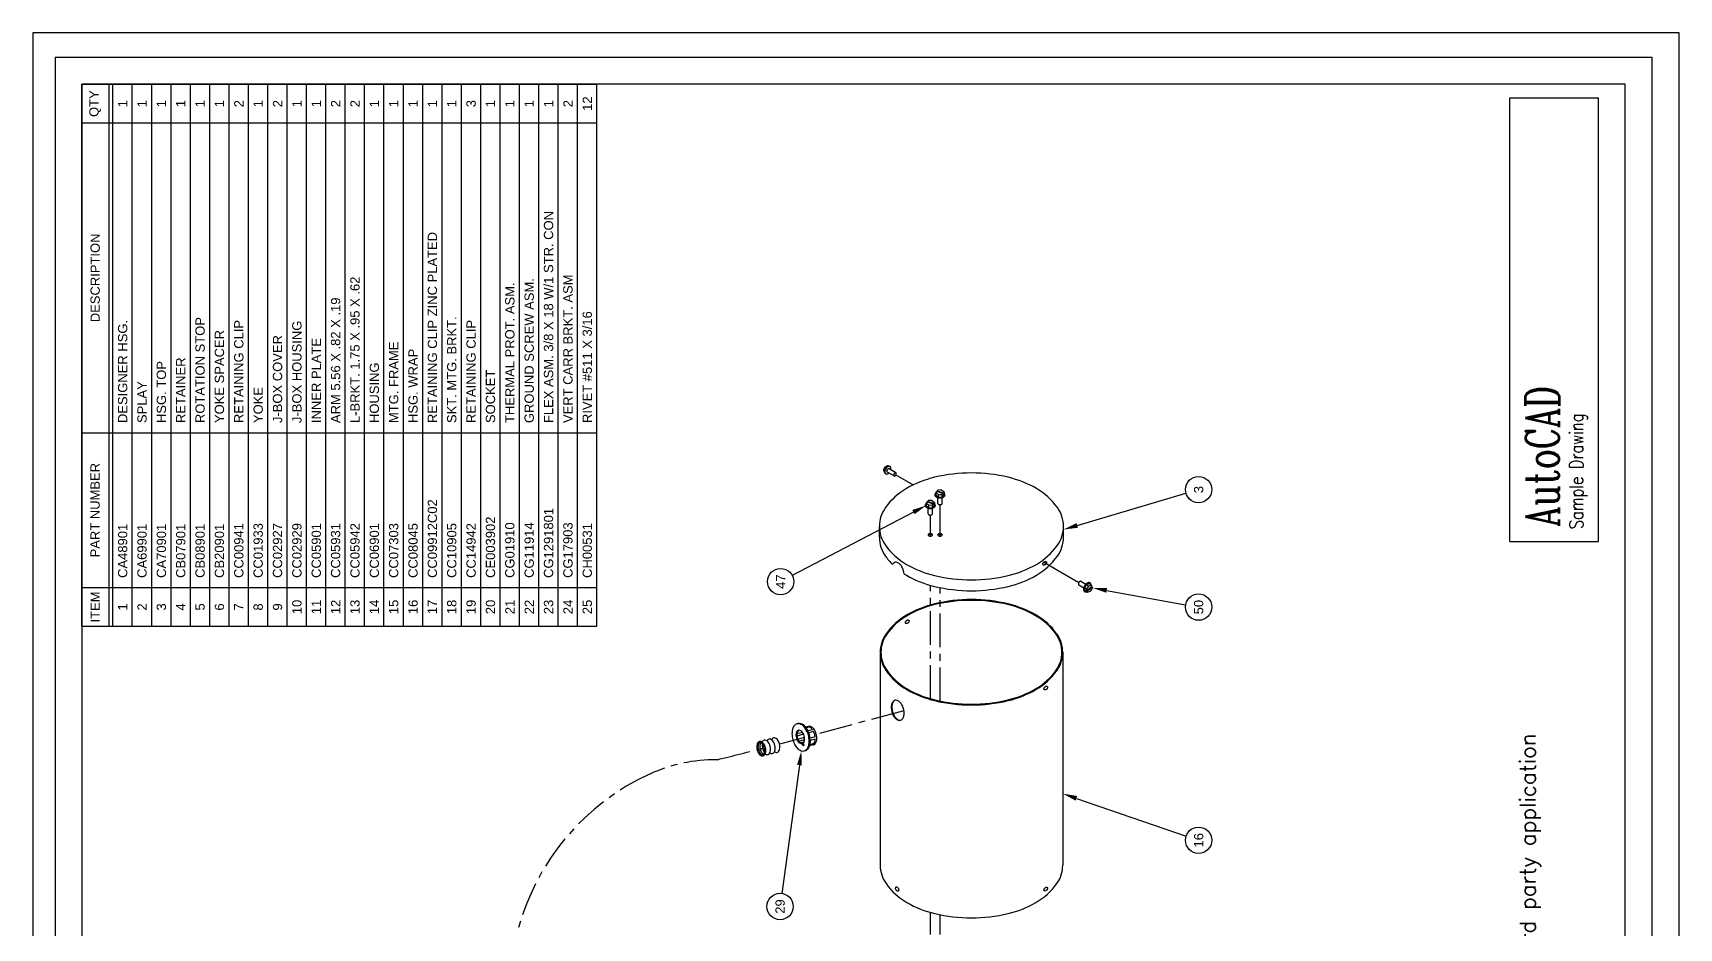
# Model space of a CAD drawing. Header units: millimetres. Extents: x 43 to 3711, y 1330 to 4598.
# Drawn here: x 3648 to 3709.2, y 1625.3 to 1658.6 of the extents above; entities that cross this region are included whole.
import ezdxf
from ezdxf.enums import TextEntityAlignment as Align

# ---------------------------------------------------------------- set-up
doc = ezdxf.new("R2010")
doc.units = ezdxf.units.MM
doc.linetypes.add('AUSGEZOGEN', pattern=[0])
doc.linetypes.add('CENTER', pattern=[2, 1.25, -0.25, 0.25, -0.25])
for name, color, linetype in [('102', 3, 'Continuous'), ('103', 7, 'Continuous'), ('BORDER', 7, 'Continuous'), ('T__KOPF', 3, 'AUSGEZOGEN'), ('T__SCHN', 1, 'AUSGEZOGEN'), ('T__TEXT', 2, 'AUSGEZOGEN')]:
    doc.layers.add(name, color=color, linetype=linetype)
doc.styles.add('ROMANS', font='romans', dxfattribs={"width": 0.75, "height": 8})
doc.styles.add('SIMPLEX7', font='COMPLEX', dxfattribs={"width": 0.7})
doc.styles.add('SIMPLEX8', font='COMPLEX', dxfattribs={"width": 0.8})
doc.styles.get("Standard").update_dxf_attribs({"font": 'arial.ttf'})

# ---------------------------------------------------------------- blocks, each defined once
blk = doc.blocks.new('BLURB')
at = {"layer": 'BORDER', "style": 'ROMANS'}
blk.add_text('Drawing created with AutoCAD and a registered developer third party application', height=0.32377, dxfattribs=at).set_placement((11.232, 1.799))
blk = doc.blocks.new('SCREW1')
at = {"layer": '102'}
for p, q in [((0.063, 0.111), (0.356, 0.111)), ((0.389, 0.083), (0.382, -0.078)), ((0.525, 0.092), (0.389, 0.091)), ((0.483, 0.203), (0.395, 0.097)), ((0.629, 0.213), (0.502, 0.212)), ((0.525, 0.088), (0.518, -0.082)), ((0.622, 0.208), (0.528, 0.095)), ((0.571, -0.14), (0.682, 0.171)), ((0.593, -0.165), (0.706, 0.15)), ((0.682, 0.171), (0.639, 0.209)), ((0.706, 0.15), (0.674, 0.15)), ((0.746, 0.115), (0.706, 0.15)), ((0.753, -0.052), (0.75, 0.106)), ((0.064, -0.11), (0.36, -0.11)), ((0.517, -0.087), (0.382, -0.089)), ((0.389, -0.096), (0.499, -0.203)), ((0.647, -0.209), (0.516, -0.21)), ((0.521, -0.091), (0.571, -0.14)), ((0.571, -0.14), (0.535, -0.14)), ((0.558, -0.166), (0.535, -0.14)), ((0.558, -0.166), (0.567, -0.14)), ((0.593, -0.165), (0.558, -0.166)), ((0.638, -0.205), (0.593, -0.165)), ((0.656, -0.203), (0.751, -0.059))]:
    blk.add_line(p, q, dxfattribs=at)
for points in [[(0.063, 0.111, 0.002074), (0.063, 0.111, 0.156851), (0.041, 0.103, 0.106617), (0.018, 0.078, 0.072341), (0.005, 0.044, 0.058752), (0, 0, 0.058752), (0.006, -0.044, 0.072341), (0.019, -0.078, 0.106617), (0.042, -0.103, 0.154727), (0.064, -0.11, 0.088752)], [(0.49, 0.267, 0.147882), (0.44, 0.25, 0.106617), (0.387, 0.19, 0.072341), (0.356, 0.11, 0.058752), (0.344, 0.005, 0.058752), (0.357, -0.1, 0.072341), (0.39, -0.18, 0.106617), (0.444, -0.239, 0.156851), (0.497, -0.256, 0.066854), (0.521, -0.252, 0.043629)], [(0.606, 0.217, 0.071203), (0.566, 0.254, 0.156851), (0.514, 0.27, 0.156851), (0.461, 0.253, 0.106617), (0.407, 0.193, 0.072341), (0.376, 0.113, 0.058752), (0.365, 0.008, 0.058752), (0.378, -0.097, 0.072341), (0.411, -0.177, 0.106617), (0.465, -0.236, 0.156851), (0.518, -0.252, 0.156851), (0.57, -0.235, 0.043629), (0.595, -0.213, 0.072341)]]:
    blk.add_lwpolyline(points, format="xyb", dxfattribs=at)
for centre, radius, start, end in [((0.413, 0.082), 0.024, 140.06552, 177.51102), ((0.502, 0.188), 0.024, 90.47535, 140.06552), ((0.537, 0.088), 0.012, 140.06552, 177.51102), ((0.631, 0.2), 0.012, 48.70943, 140.06552), ((0.738, 0.106), 0.012, 1.05978, 48.70943), ((0.406, -0.079), 0.024, 177.51102, 225.68152), ((0.515, -0.186), 0.024, 225.68152, 270.47535), ((0.53, -0.083), 0.012, 177.51102, 225.68152), ((0.646, -0.196), 0.012, 225.68152, 326.52935), ((0.741, -0.052), 0.012, 326.52935, 1.05978)]:
    blk.add_arc(centre, radius, start, end, dxfattribs=at)
blk = doc.blocks.new('SCREW2')
at = {"layer": '102'}
for p, q in [((-0.046, 0.081), (0.309, 0.286)), ((0.053, -0.082), (0.408, 0.123)), ((0.384, 0.414), (0.372, 0.407)), ((0.508, 0.394), (0.391, 0.416)), ((0.508, 0.393), (0.445, 0.355)), ((0.584, 0.277), (0.515, 0.389)), ((0.585, 0.268), (0.524, 0.231)), ((0.575, 0.12), (0.541, 0.099)), ((0.579, 0.128), (0.586, 0.272))]:
    blk.add_line(p, q, dxfattribs=at)
blk.add_lwpolyline([(0.054, 0.028, 0.058752), (0.031, 0.059, 0.072341), (0.006, 0.079, 0.106617), (-0.022, 0.088, 0.156851), (-0.042, 0.084, 0.156851), (-0.055, 0.069, 0.106617), (-0.062, 0.04, 0.072341), (-0.057, 0.009, 0.058752), (-0.042, -0.027, 0.058752), (-0.019, -0.058, 0.072341), (0.005, -0.077, 0.106617), (0.033, -0.086, 0.156851), (0.053, -0.082, 0.156851), (0.067, -0.067, 0.106617), (0.073, -0.039, 0.072341), (0.069, -0.007, 0.058752)], format="xyb", close=True, dxfattribs=at)
for points in [[(0.321, 0.071, 0.065321), (0.372, 0.032, 0.106617), (0.436, 0.011, 0.156851), (0.481, 0.021, 0.156851), (0.512, 0.055, 0.106617), (0.527, 0.121, 0.072341), (0.516, 0.192, 0.058752), (0.481, 0.273, 0.058752), (0.428, 0.344, 0.072341), (0.372, 0.389, 0.106617), (0.308, 0.409, 0.156851), (0.263, 0.399, 0.156851), (0.232, 0.365, 0.106617), (0.218, 0.299, 0.062753), (0.225, 0.237, 0.058752)], [(0.49, 0.026, 0.033178), (0.499, 0.031, 0.156851), (0.53, 0.065, 0.106617), (0.544, 0.131, 0.072341), (0.534, 0.202, 0.058752), (0.499, 0.283, 0.058752), (0.446, 0.354, 0.072341), (0.389, 0.399, 0.106617), (0.325, 0.419, 0.156851), (0.28, 0.409, 0.033178), (0.272, 0.404, 0.106617)], [(0.404, 0.23, 0.058752), (0.381, 0.261, 0.072341), (0.357, 0.281, 0.106617), (0.329, 0.29, 0.156851), (0.309, 0.286, 0.001045), (0.309, 0.286, 0.106617)], [(0.404, 0.12, 0.156851), (0.417, 0.135, 0.106617), (0.424, 0.163, 0.072341), (0.419, 0.194, 0.058752), (0.404, 0.23, 0.058752)]]:
    blk.add_lwpolyline(points, format="xyb", dxfattribs=at)
for centre, start, end in [((0.389, 0.406), 79.4154, 125.09344), ((0.506, 0.384), 31.76575, 79.4154), ((0.569, 0.128), 304.07307, 357.23531), ((0.576, 0.272), 357.23531, 31.76575)]:
    blk.add_arc(centre, 0.01, start, end, dxfattribs=at)
blk = doc.blocks.new('BOMTITLE')
at = {"layer": '103'}
for p, q in [((-7, 0), (-7, -0.4)), ((-7, 0), (0, 0)), ((-6.5, 0), (-6.5, -0.4)), ((-4.5, 0), (-4.5, -0.4)), ((-0.5, 0), (-0.5, -0.4)), ((0, 0), (0, -0.4)), ((-7, -0.35), (0, -0.35)), ((-7, -0.4), (0, -0.4))]:
    blk.add_line(p, q, dxfattribs=at)
for s, p in [('ITEM', (-6.75, -0.17)), ('PART NUMBER', (-5.5, -0.17)), ('DESCRIPTION', (-2.5, -0.17)), ('QTY', (-0.25, -0.17))]:
    blk.add_text(s, height=0.12, dxfattribs=at).set_placement(p, align=Align.MIDDLE)
blk = doc.blocks.new('BOMLINE')
at = {"layer": '103'}
for p, q in [((0, 0), (0, -0.25)), ((0.5, 0), (0.5, -0.25)), ((2.5, 0), (2.5, -0.25)), ((6.5, 0), (6.5, -0.25)), ((7, 0), (7, -0.25)), ((0, -0.25), (7, -0.25))]:
    blk.add_line(p, q, dxfattribs=at)
for tag, p in [('1', (0.25, -0.125)), ('2', (6.75, -0.125))]:
    blk.add_attdef(tag, text='', height=0.12, dxfattribs=at).set_placement(p, align=Align.MIDDLE)
for tag, p in [('3', (0.625, -0.185)), ('4', (2.625, -0.185))]:
    blk.add_attdef(tag, p, '', height=0.12, dxfattribs=at)
blk = doc.blocks.new('A$C3A585D41')
at = {"color": 1}
for p, q in [((93.393, 62.575), (3.466, 62.575)), ((93.393, 3.175), (93.393, 62.575)), ((3.466, 3.175), (93.393, 3.175))]:
    blk.add_line(p, q, dxfattribs=at)
at = {"color": 4}
for p, q in [((92.393, 61.575), (4.504, 61.575)), ((92.393, 4.175), (92.393, 61.575)), ((4.504, 4.175), (92.393, 4.175))]:
    blk.add_line(p, q, dxfattribs=at)
blk.add_lwpolyline([(2.466, 63.4), (2.466, 2.175), (94.303, 2.175), (94.303, 63.4)], close=True)
at = {"layer": '102'}
for p, q in [((67.964, 34.917), (68.022, 34.699)), ((68.217, 34.737), (68.151, 34.983)), ((68.287, 34.781), (68.233, 34.983)), ((67.827, 34.369), (67.789, 34.513)), ((67.872, 34.35), (67.831, 34.501)), ((67.926, 34.724), (67.896, 34.835)), ((68.039, 34.302), (67.99, 34.486)), ((68.127, 34.306), (68.077, 34.493)), ((68.317, 34.363), (68.27, 34.54)), ((68.388, 34.405), (68.343, 34.571)), ((68.486, 34.518), (68.454, 34.636)), ((68.511, 34.561), (68.485, 34.66)), ((71.268, 31.889), (63.348, 31.889)), ((75.545, 31.918), (75.948, 31.918)), ((71.268, 25.099), (63.348, 25.099)), ((75.545, 25.07), (75.948, 25.07))]:
    blk.add_line(p, q, dxfattribs=at)
for points in [[(67.646, 36.464, 0.058752), (67.542, 36.425, 0.072341), (67.468, 36.372, 0.106617), (67.421, 36.302, 0.156851), (67.417, 36.243, 0.156851), (67.448, 36.194, 0.106617), (67.522, 36.153, 0.072341), (67.612, 36.141, 0.058752), (67.723, 36.155, 0.058752), (67.827, 36.194, 0.072341), (67.901, 36.247, 0.106617), (67.948, 36.317, 0.156851), (67.952, 36.375, 0.156851), (67.921, 36.425, 0.106617), (67.847, 36.465, 0.072341), (67.757, 36.478, 0.058752)], [(67.657, 36.422, 0.058752), (67.562, 36.386, 0.072341), (67.498, 36.341, 0.106617), (67.461, 36.286, 0.156851), (67.459, 36.254, 0.156851), (67.476, 36.227, 0.106617), (67.534, 36.195, 0.072341), (67.612, 36.184, 0.058752), (67.712, 36.197, 0.058752), (67.807, 36.233, 0.072341), (67.871, 36.278, 0.106617), (67.908, 36.333, 0.156851), (67.91, 36.365, 0.156851), (67.893, 36.392, 0.106617), (67.835, 36.424, 0.072341), (67.757, 36.435, 0.058752)], [(68.181, 34.557, 0.058752), (68.376, 34.635, 0.072341), (68.514, 34.737, 0.106617), (68.601, 34.872, 0.156851), (68.606, 34.982, 0.156851), (68.546, 35.075, 0.106617), (68.404, 35.148, 0.072341), (68.233, 35.168, 0.058752), (68.025, 35.138, 0.058752), (67.829, 35.06, 0.072341), (67.692, 34.958, 0.106617), (67.605, 34.823, 0.156851), (67.6, 34.713, 0.156851), (67.659, 34.62, 0.106617), (67.802, 34.547, 0.072341), (67.972, 34.527, 0.058752)], [(73.228, 28.494, 0.058752), (73.067, 29.857, 0.072341), (72.654, 30.895, 0.106617), (71.953, 31.669, 0.156851), (71.268, 31.889, 0.156851), (70.583, 31.669, 0.106617), (69.882, 30.895, 0.072341), (69.468, 29.857, 0.058752), (69.308, 28.494, 0.058752), (69.468, 27.131, 0.072341), (69.882, 26.094, 0.106617), (70.583, 25.319, 0.156851), (71.268, 25.099, 0.156851), (71.953, 25.319, 0.106617), (72.654, 26.094, 0.072341), (73.067, 27.131, 0.058752)], [(73.199, 28.494, 0.058752), (73.039, 29.851, 0.072341), (72.629, 30.88, 0.106617), (71.936, 31.646, 0.156851), (71.268, 31.86, 0.156851), (70.6, 31.646, 0.106617), (69.907, 30.88, 0.072341), (69.496, 29.851, 0.058752), (69.337, 28.494, 0.058752), (69.496, 27.138, 0.072341), (69.907, 26.108, 0.106617), (70.6, 25.343, 0.156851), (71.268, 25.128, 0.156851), (71.936, 25.343, 0.106617), (72.629, 26.108, 0.072341), (73.039, 27.138, 0.058752)], [(77.937, 28.494, 0.058752), (77.775, 29.864, 0.072341), (77.359, 30.909, 0.106617), (76.649, 31.692, 0.156851), (75.948, 31.918, 0.156851), (75.246, 31.692, 0.106617), (74.537, 30.909, 0.072341), (74.12, 29.864, 0.058752), (73.959, 28.494, 0.058752), (74.12, 27.124, 0.072341), (74.537, 26.079, 0.106617), (75.246, 25.296, 0.156851), (75.948, 25.07, 0.156851), (76.649, 25.296, 0.106617), (77.359, 26.079, 0.072341), (77.775, 27.124, 0.058752)], [(62.519, 31.316, 0.145813), (62.502, 31.325, 0.107165), (62.476, 31.325, 0.077159), (62.451, 31.314, 0.06423), (62.425, 31.294, 0.06423), (62.405, 31.267, 0.077159), (62.395, 31.241, 0.107165), (62.395, 31.215, 0.145813), (62.405, 31.198, 0.145813), (62.422, 31.189, 0.107165), (62.448, 31.19, 0.077159), (62.473, 31.2, 0.06423), (62.499, 31.221, 0.06423), (62.519, 31.247, 0.077159), (62.529, 31.273, 0.107165), (62.529, 31.299, 0.145813)], [(69.053, 31.452, 0.058752), (68.908, 31.394, 0.072341), (68.806, 31.318, 0.106617), (68.742, 31.218, 0.156851), (68.738, 31.137, 0.156851), (68.782, 31.068, 0.106617), (68.887, 31.014, 0.072341), (69.013, 30.999, 0.058752), (69.168, 31.021, 0.058752), (69.313, 31.079, 0.072341), (69.414, 31.155, 0.106617), (69.479, 31.255, 0.156851), (69.483, 31.336, 0.156851), (69.438, 31.405, 0.106617), (69.333, 31.459, 0.072341), (69.207, 31.474, 0.058752)], [(72.459, 30.823, -0.145813), (72.442, 30.814, -0.107165), (72.416, 30.814, -0.077159), (72.39, 30.825, -0.06423), (72.364, 30.845, -0.06423), (72.344, 30.872, -0.077159), (72.334, 30.898, -0.107165), (72.335, 30.924, -0.145813), (72.344, 30.941, -0.145813), (72.361, 30.95, -0.107165), (72.387, 30.949, -0.077159), (72.413, 30.939, -0.06423), (72.439, 30.918, -0.06423), (72.459, 30.891, -0.077159), (72.468, 30.866, -0.107165), (72.468, 30.839, -0.145813)], [(75.586, 30.021, 0.058752), (75.589, 29.987, 0.072341), (75.6, 29.962, 0.106617), (75.617, 29.943, 0.156851), (75.633, 29.938, 0.156851), (75.65, 29.943, 0.106617), (75.667, 29.962, 0.072341), (75.677, 29.987, 0.058752), (75.681, 30.021, 0.058752), (75.677, 30.054, 0.072341), (75.667, 30.079, 0.106617), (75.65, 30.098, 0.156851), (75.633, 30.103, 0.156851), (75.617, 30.098, 0.106617), (75.6, 30.079, 0.072341), (75.589, 30.054, 0.058752)], [(75.586, 29.661, 0.058752), (75.589, 29.627, 0.072341), (75.6, 29.602, 0.106617), (75.617, 29.583, 0.156851), (75.633, 29.578, 0.156851), (75.65, 29.583, 0.106617), (75.667, 29.602, 0.072341), (75.677, 29.627, 0.058752), (75.681, 29.661, 0.058752), (75.677, 29.694, 0.072341), (75.667, 29.719, 0.106617), (75.65, 29.738, 0.156851), (75.633, 29.743, 0.156851), (75.617, 29.738, 0.106617), (75.6, 29.719, 0.072341), (75.589, 29.694, 0.058752)], [(62.519, 25.672, -0.145813), (62.502, 25.663, -0.107165), (62.476, 25.664, -0.077159), (62.451, 25.674, -0.06423), (62.425, 25.695, -0.06423), (62.405, 25.721, -0.077159), (62.395, 25.747, -0.107165), (62.395, 25.773, -0.145813), (62.405, 25.79, -0.145813), (62.422, 25.799, -0.107165), (62.448, 25.798, -0.077159), (62.473, 25.788, -0.06423), (62.499, 25.767, -0.06423), (62.519, 25.741, -0.077159), (62.529, 25.715, -0.107165), (62.529, 25.689, -0.145813)], [(69.994, 25.672, -0.145813), (69.977, 25.663, -0.107165), (69.951, 25.664, -0.077159), (69.925, 25.674, -0.06423), (69.899, 25.695, -0.06423), (69.879, 25.721, -0.077159), (69.87, 25.747, -0.107165), (69.87, 25.773, -0.145813), (69.879, 25.79, -0.145813), (69.896, 25.799, -0.107165), (69.922, 25.798, -0.077159), (69.948, 25.788, -0.06423), (69.974, 25.767, -0.06423), (69.994, 25.741, -0.077159), (70.004, 25.715, -0.107165), (70.003, 25.689, -0.145813)], [(74.636, 25.71, -0.145813), (74.618, 25.701, -0.107165), (74.592, 25.701, -0.077159), (74.567, 25.712, -0.06423), (74.541, 25.732, -0.06423), (74.521, 25.759, -0.077159), (74.511, 25.785, -0.107165), (74.511, 25.811, -0.145813), (74.521, 25.828, -0.145813), (74.538, 25.837, -0.107165), (74.564, 25.836, -0.077159), (74.59, 25.825, -0.06423), (74.616, 25.805, -0.06423), (74.635, 25.778, -0.077159), (74.645, 25.753, -0.107165), (74.645, 25.726, -0.145813)]]:
    blk.add_lwpolyline(points, format="xyb", close=True, dxfattribs=at)
for points in [[(67.486, 36.168, 0.05806), (67.464, 36.127, 0.156851), (67.46, 36.069, 0.156851), (67.491, 36.019, 0.106617), (67.565, 35.979, 0.072341), (67.655, 35.966, 0.058752), (67.766, 35.98, 0.058752), (67.87, 36.019, 0.072341), (67.944, 36.072, 0.106617), (67.991, 36.142, 0.156851), (67.995, 36.201, 0.156851), (67.965, 36.25, 0.05806), (67.926, 36.276, 0.072341)], [(67.675, 36.35, 0.058752), (67.57, 36.311, 0.10199), (67.471, 36.231, 0.106617)], [(67.696, 36.262, 0.058752), (67.592, 36.223, 0.045523), (67.544, 36.192, 0.106617)], [(67.91, 36.339, 0.10199), (67.785, 36.364, 0.058752), (67.675, 36.35, 0.058752)], [(67.864, 36.271, 0.045523), (67.807, 36.276, 0.058752), (67.696, 36.262, 0.058752)], [(67.529, 35.993, 0.05806), (67.507, 35.952, 0.156851), (67.503, 35.894, 0.156851), (67.534, 35.844, 0.106617), (67.609, 35.804, 0.072341), (67.698, 35.792, 0.058752), (67.809, 35.805, 0.058752), (67.913, 35.845, 0.072341), (67.987, 35.897, 0.106617), (68.034, 35.968, 0.156851), (68.038, 36.026, 0.156851), (68.008, 36.076, 0.05806), (67.969, 36.102, 0.072341)], [(67.573, 35.818, 0.05806), (67.55, 35.777, 0.156851), (67.546, 35.719, 0.156851), (67.577, 35.669, 0.106617), (67.652, 35.629, 0.072341), (67.741, 35.617, 0.058752), (67.852, 35.631, 0.058752), (67.956, 35.67, 0.072341), (68.03, 35.723, 0.106617), (68.077, 35.793, 0.156851), (68.081, 35.851, 0.156851), (68.051, 35.901, 0.05806), (68.012, 35.927, 0.072341)], [(68.154, 34.714, 0.058752), (68.251, 34.753, 0.072341), (68.32, 34.804, 0.106617), (68.364, 34.872, 0.156851), (68.366, 34.927, 0.156851), (68.336, 34.973, 0.106617), (68.265, 35.01, 0.072341), (68.18, 35.02, 0.058752), (68.076, 35.005, 0.058752), (67.978, 34.966, 0.072341), (67.909, 34.914, 0.02323), (67.897, 34.901, 0.08313)], [(68.369, 34.909, 0.106256), (68.346, 34.939, 0.106617), (68.274, 34.975, 0.072341), (68.189, 34.985, 0.058752), (68.085, 34.97, 0.058752), (67.987, 34.931, 0.072341), (67.918, 34.88, 0.02323), (67.906, 34.867, 0.08313)], [(68.192, 34.516, 0.058752), (68.387, 34.594, 0.072341), (68.525, 34.696, 0.106617), (68.612, 34.831, 0.156851), (68.617, 34.941, 0.029717), (68.61, 34.961, 0.106617)], [(67.606, 34.692, 0.029717), (67.611, 34.671, 0.156851), (67.67, 34.579, 0.106617), (67.813, 34.505, 0.072341), (67.983, 34.485, 0.058752), (68.192, 34.516, 0.058752)], [(67.81, 34.432, 0.008747), (67.811, 34.428, 0.008747), (67.812, 34.424, 0.106617)], [(67.825, 34.377, 0.008747), (67.826, 34.373, 0.156851), (67.867, 34.31, 0.106617), (67.964, 34.26, 0.031674), (68.014, 34.25, 0.058752)], [(67.872, 34.35, 0.082877), (67.949, 34.315, 0.056074), (68.039, 34.302, 0.058752)], [(67.886, 34.751, 0.024689), (67.893, 34.746, 0.106617), (67.964, 34.709, 0.072341), (68.049, 34.699, 0.058752), (68.154, 34.714, 0.058752)], [(68.127, 34.306, 0.033321), (68.208, 34.322, 0.058752)], [(68.208, 34.322, 0.047889), (68.317, 34.363, 0.072341)], [(68.222, 34.267, 0.050126), (68.337, 34.31, 0.072341)], [(68.337, 34.31, 0.008601), (68.356, 34.32, 0.014849), (68.377, 34.332, 0.106617)], [(68.377, 34.332, 0.057431), (68.449, 34.39, 0.106617), (68.509, 34.482, 0.156851), (68.512, 34.557, 0.156851)], [(68.388, 34.405, 0.038173), (68.435, 34.445, 0.086828), (68.486, 34.518, 0.156851)], [(68.014, 34.25, 0.020279), (68.047, 34.247, 0.058752)], [(68.047, 34.247, 0.020279), (68.08, 34.246, 0.011529), (68.108, 34.248, 0.058752)], [(68.108, 34.248, 0.016367), (68.148, 34.252, 0.058752)], [(68.148, 34.252, 0.0308), (68.222, 34.267, 0.058752)], [(63.348, 31.889, 0.156851), (62.663, 31.669, 0.106617), (61.962, 30.895, 0.072341), (61.548, 29.857, 0.058752), (61.388, 28.494, 0.058752), (61.548, 27.131, 0.072341), (61.962, 26.094, 0.106617), (62.663, 25.319, 0.156851), (63.348, 25.099, 0.156851)], [(75.545, 31.918, 0.156851), (74.843, 31.692, 0.040574), (74.533, 31.43, 0.072341)], [(69.058, 31.431, 0.058752), (68.913, 31.373, 0.072341), (68.811, 31.297, 0.106617), (68.747, 31.198, 0.136167), (68.741, 31.126, 0.156851)], [(69.485, 31.326, 0.136167), (69.444, 31.384, 0.106617), (69.338, 31.438, 0.072341), (69.212, 31.453, 0.058752), (69.058, 31.431, 0.058752)], [(74.19, 31.002, 0.041234), (74.298, 31.021, 0.058752), (74.443, 31.079, 0.072341), (74.544, 31.155, 0.106617), (74.609, 31.255, 0.156851), (74.613, 31.336, 0.156851), (74.569, 31.405, 0.038074), (74.533, 31.43, 0.072341)], [(74.19, 31.002, 0.01082), (74.134, 30.909, 0.072341), (73.717, 29.864, 0.058752), (73.556, 28.494, 0.058752), (73.717, 27.124, 0.072341), (74.134, 26.079, 0.106617), (74.843, 25.296, 0.156851), (75.545, 25.07, 0.156851)], [(75.622, 29.94, 0.058585), (75.628, 29.943, 0.106617), (75.645, 29.962, 0.072341), (75.655, 29.987, 0.058752), (75.659, 30.021, 0.058752), (75.655, 30.054, 0.072341), (75.645, 30.079, 0.106617), (75.628, 30.098, 0.058585), (75.622, 30.101, 0.156851)], [(75.622, 29.58, 0.058585), (75.628, 29.583, 0.106617), (75.645, 29.602, 0.072341), (75.655, 29.627, 0.058752), (75.659, 29.661, 0.058752), (75.655, 29.694, 0.072341), (75.645, 29.719, 0.106617), (75.628, 29.738, 0.058585), (75.622, 29.741, 0.156851)]]:
    blk.add_lwpolyline(points, format="xyb", dxfattribs=at)
for centre, radius, start, end in [((67.615, 34.977), 0.292, 310.29502, 344.9299), ((67.816, 34.74), 0.0188, 130.29502, 259.70498), ((67.625, 34.943), 0.292, 310.29502, 344.9299), ((67.826, 34.795), 0.074, 259.70498, 324.39943)]:
    blk.add_arc(centre, radius, start, end, dxfattribs=at)
at = {"layer": '103'}
for p, q in [((67.07, 34.892), (62.297, 35.545)), ((76.481, 30.65), (74.122, 35.156)), ((77.882, 31.336), (77.491, 30.66)), ((74.615, 25.805), (73.862, 24.502)), ((65.835, 24.59), (64.434, 20.508)), ((75.985, 24.559), (77.18, 20.515)), ((73.569, 23.465), (73.034, 20.527))]:
    blk.add_line(p, q, dxfattribs=at)
at = {"layer": '103', "linetype": 'CENTER'}
for p, q in [((68.101, 34.703), (67.852, 35.631)), ((69.091, 31.006), (68.218, 34.266)), ((56.768, 30.021), (61.591, 30.021)), ((69.541, 30.021), (73.758, 30.021)), ((75.586, 30.021), (76.369, 30.021)), ((56.768, 29.661), (61.505, 29.661)), ((69.454, 29.661), (73.672, 29.661)), ((75.586, 29.661), (76.761, 29.661))]:
    blk.add_line(p, q, dxfattribs=at)
at = {"layer": '103', "color": 1}
for centre in [(61.812, 35.611), (73.895, 35.59), (64.276, 20.045), (72.947, 20.045), (77.318, 20.045)]:
    blk.add_circle(centre, 0.49, dxfattribs=at)
at = {"layer": '103', "linetype": 'CENTER'}
for centre, radius, start, end in [((58.662, 36.784), 8.873, 24.48864, 74.6592), ((61.324, 37.996), 5.948, 359.49153, 24.48864), ((467.955, 138.114), 413.015, 194.03624, 194.28612)]:
    blk.add_arc(centre, radius, start, end, dxfattribs=at)
at = {"layer": '103'}
for points in [[(67.082, 34.981), (67.058, 34.803), (67.604, 34.819)], [(76.56, 30.692), (76.401, 30.609), (76.73, 30.173)], [(65.75, 24.619), (65.92, 24.561), (66.01, 25.099)], [(75.899, 24.534), (76.071, 24.585), (75.832, 25.076)], [(73.481, 23.482), (73.657, 23.449), (73.665, 23.995)]]:
    blk.add_solid(points, dxfattribs=at)
at = {"layer": 'T__KOPF'}
for p, q in [((75.393, 8.475), (91.893, 8.475)), ((75.393, 8.475), (75.393, 5.175)), ((91.893, 8.475), (91.893, 5.175)), ((75.393, 5.175), (91.893, 5.175))]:
    blk.add_line(p, q, dxfattribs=at)
for name, p, xscale, yscale, zscale in [('BOMTITLE', (92.393, 61.575), 2.88, 2.88, 2.88), ('SCREW1', (76.369, 30.021), 0.72, 0.72, 0.72), ('SCREW1', (76.761, 29.661), 0.72, 0.72, 0.72), ('BLURB', (15.966, 4.275), 1.8, 1.8, 1.8)]:
    blk.add_blockref(name, p, dxfattribs=dict(xscale=xscale, yscale=yscale, zscale=zscale))
at = {"xscale": 2.88, "yscale": 2.88, "zscale": 2.88}
for p, values in [((72.233, 60.423), {'1': '1', '3': 'CA48901', '4': 'DESIGNER HSG.', '2': '1'}), ((72.233, 59.703), {'1': '2', '3': 'CA69901', '4': 'SPLAY', '2': '1'}), ((72.233, 58.983), {'1': '3', '3': 'CA70901', '4': 'HSG. TOP', '2': '1'}), ((72.233, 57.543), {'1': '5', '3': 'CB08901', '4': 'ROTATION STOP', '2': '1'}), ((72.233, 56.823), {'1': '6', '3': 'CB20901', '4': 'YOKE SPACER', '2': '1'}), ((72.233, 56.103), {'1': '7', '3': 'CC00941', '4': 'RETAINING CLIP', '2': '2'}), ((72.233, 55.383), {'1': '8', '3': 'CC01933', '4': 'YOKE', '2': '1'}), ((72.233, 54.663), {'1': '9', '3': 'CC02927', '4': 'J-BOX COVER', '2': '2'}), ((72.233, 53.943), {'1': '10', '3': 'CC02929', '4': 'J-BOX HOUSING', '2': '1'}), ((72.233, 53.223), {'1': '11', '3': 'CC05901', '4': 'INNER PLATE', '2': '1'}), ((72.233, 52.503), {'1': '12', '3': 'CC05931', '4': 'ARM 5.56 X .82 X .19', '2': '2'}), ((72.233, 51.783), {'1': '13', '3': 'CC05942', '4': 'L-BRKT. 1.75 X .95 X .62', '2': '2'}), ((72.233, 51.063), {'1': '14', '3': 'CC06901', '4': 'HOUSING', '2': '1'}), ((72.233, 50.343), {'1': '15', '3': 'CC07303', '4': 'MTG. FRAME', '2': '1'}), ((72.233, 49.623), {'1': '16', '3': 'CC08045', '4': 'HSG. WRAP', '2': '1'}), ((72.233, 48.903), {'1': '17', '3': 'CC09912C02', '4': 'RETAINING CLIP ZINC PLATED', '2': '1'}), ((72.233, 48.183), {'1': '18', '3': 'CC10905', '4': 'SKT. MTG. BRKT.', '2': '1'}), ((72.233, 47.463), {'1': '19', '3': 'CC14942', '4': 'RETAINING CLIP', '2': '3'}), ((72.233, 46.743), {'1': '20', '3': 'CE003902', '4': 'SOCKET', '2': '1'}), ((72.233, 46.023), {'1': '21', '3': 'CG01910', '4': 'THERMAL PROT. ASM.', '2': '1'}), ((72.233, 45.303), {'1': '22', '3': 'CG11914', '4': 'GROUND SCREW ASM.', '2': '1'}), ((72.233, 44.583), {'1': '23', '3': 'CG1291801', '4': 'FLEX ASM. 3/8 X 18 W/1 STR. CON', '2': '1'}), ((72.233, 43.863), {'1': '24', '3': 'CG17903', '4': 'VERT CARR BRKT. ASM', '2': '2'}), ((72.233, 43.143), {'1': '25', '3': 'CH00531', '4': 'RIVET #511 X 3/16', '2': '12'})]:
    blk.add_blockref('BOMLINE', p, dxfattribs=at).add_auto_attribs(values)
ref = blk.add_blockref('BOMLINE', (72.233, 58.263), dxfattribs=dict(xscale=2.88, yscale=2.88, zscale=2.88))
ref.add_attrib('Item', '4', dxfattribs={"layer": '103', "height": 0.346}).set_placement((72.953, 57.903), align=Align.MIDDLE)
ref.add_attrib('Part Number', 'CB07901', (74.033, 57.73), dxfattribs={"layer": '103', "height": 0.3456})
ref.add_attrib('Description', 'RETAINER', (79.793, 57.73), dxfattribs={"layer": '103', "height": 0.3456})
ref.add_attrib('Quantity', '1', dxfattribs={"layer": '103', "height": 0.346}).set_placement((91.673, 57.903), align=Align.MIDDLE)
at = {"xscale": 0.72, "yscale": 0.72, "zscale": 0.72}
for name, p, rotation in [('SCREW2', (77.882, 31.336), 30), ('SCREW1', (73.862, 24.502), 240)]:
    blk.add_blockref(name, p, dxfattribs=dict(at, rotation=rotation))
at = {"layer": '103'}
for s, height, p in [('29', 0.3456, (61.812, 35.611)), ('47', 0.3456, (73.895, 35.59)), ('16', 0.3456, (64.276, 20.045)), ('50', 0.3456, (72.947, 20.045)), ('3', 0.346, (77.318, 20.045))]:
    blk.add_text(s, height=height, dxfattribs=at).set_placement(p, align=Align.MIDDLE)
at = {"layer": 'T__SCHN', "style": 'SIMPLEX7', "width": 0.7}
blk.add_text('AutoCAD', height=1.2479, dxfattribs=at).set_placement((75.938, 6.638))
at = {"layer": 'T__TEXT', "color": 123, "style": 'SIMPLEX8', "width": 0.8}
blk.add_text('Sample Drawing', height=0.5, dxfattribs=at).set_placement((75.849, 5.746))

msp = doc.modelspace()

# ---------------------------------------------------------------- block references
at = {"rotation": 90}
msp.add_blockref('A$C3A585D41', (3711.413, 1564.302), dxfattribs=at)

doc.saveas('drawing.dxf')
